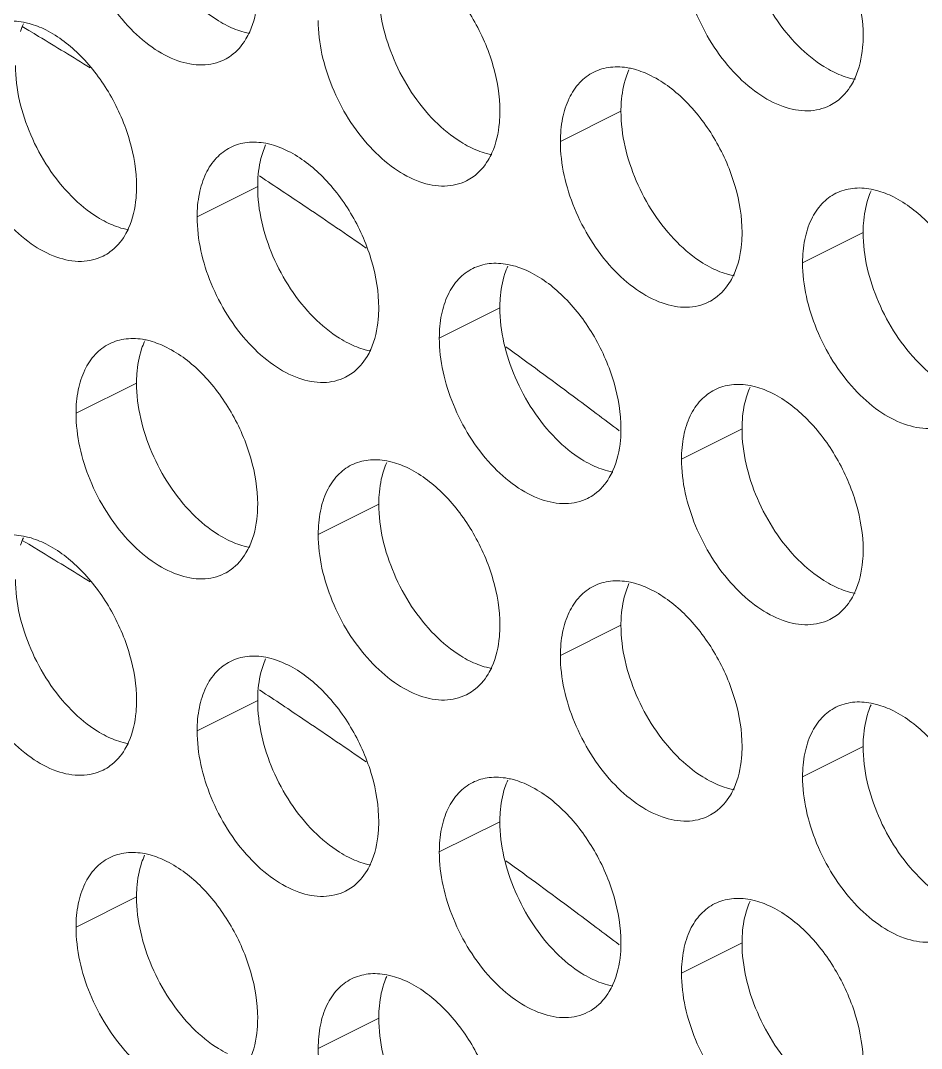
# Model space of a CAD drawing. Header units: millimetres. Extents: x 0 to 2524, y 0 to 1785.
# Drawn here: x 1873.65 to 1882.07, y 850.11 to 859.71 of the extents above; entities that cross this region are included whole.
import ezdxf

# ---------------------------------------------------------------- set-up
doc = ezdxf.new("R2010")
doc.units = ezdxf.units.MM
doc.header["$LTSCALE"] = 0.1
doc.layers.add('标注', color=251, linetype='Continuous', lineweight=9)

msp = doc.modelspace()

# ---------------------------------------------------------------- linework, layer by layer
at = {"layer": '标注'}
for p, q in [((1873.725, 859.6175), (1873.6658, 859.653)), ((1873.7757, 859.587), (1873.725, 859.6175)), ((1873.8179, 859.5615), (1873.7757, 859.587)), ((1879.2587, 858.8614), (1878.693, 858.5785)), ((1875.9134, 858.2366), (1875.8818, 858.2575)), ((1875.8646, 858.1584), (1875.2989, 857.8756)), ((1881.5214, 857.73), (1880.9557, 857.4471)), ((1878.1273, 857.027), (1877.5616, 856.7442)), ((1874.7332, 856.3241), (1874.1675, 856.0413)), ((1880.3901, 855.8957), (1879.8244, 855.6128)), ((1876.9959, 855.1927), (1876.4303, 854.9099)), ((1873.725, 854.8175), (1873.6658, 854.853)), ((1873.7757, 854.787), (1873.725, 854.8175)), ((1873.8179, 854.7615), (1873.7757, 854.787)), ((1879.2587, 854.0614), (1878.693, 853.7785)), ((1875.9134, 853.4366), (1875.8818, 853.4575)), ((1875.8646, 853.3584), (1875.2989, 853.0756)), ((1881.5214, 852.93), (1880.9557, 852.6471)), ((1878.1273, 852.227), (1877.5616, 851.9442)), ((1874.7332, 851.5241), (1874.1675, 851.2413)), ((1880.3901, 851.0957), (1879.8244, 850.8128)), ((1876.9959, 850.3927), (1876.4303, 850.1099))]:
    msp.add_line(p, q, dxfattribs=at)
for centre, radius, start, end in [((1874.3463, 859.3787), 0.734, 155.87957, 161.78032), ((1843.6988, 809.6394), 58.3042, 58.343362, 58.896468), ((1875.3503, 859.7493), 0.4532, 296.52559, 305.90341), ((1880.0032, 858.9503), 0.734, 155.87957, 161.78032), ((1881.0071, 859.3209), 0.4532, 296.52559, 305.90341), ((1876.6091, 858.2473), 0.734, 155.87957, 161.78032), ((1877.613, 858.6179), 0.4532, 296.52559, 305.90341), ((1841.6859, 806.4867), 62.0449, 56.062661, 56.519273), ((1882.2659, 857.8189), 0.734, 155.87957, 161.78032), ((1841.189, 805.749), 62.9344, 55.451334, 56.062285), ((1874.2189, 857.915), 0.4532, 296.52559, 305.90341), ((1878.8718, 857.116), 0.734, 155.87957, 161.78032), ((1879.8757, 857.4865), 0.4532, 296.52559, 305.90341), ((1875.4777, 856.413), 0.734, 155.87957, 161.78032), ((1839.155, 802.8738), 66.4565, 53.363866, 54.035732), ((1876.4816, 856.7836), 0.4532, 296.52559, 305.90341), ((1881.1346, 855.9846), 0.734, 155.87957, 161.78032), ((1838.5643, 802.0784), 67.4472, 52.906702, 53.364386), ((1877.7405, 855.2817), 0.734, 155.87957, 161.78032), ((1878.7444, 855.6522), 0.4532, 296.52559, 305.90341), ((1874.3463, 854.5787), 0.734, 155.87957, 161.78032), ((1843.6988, 804.8394), 58.3042, 58.343362, 58.896468), ((1875.3503, 854.9493), 0.4532, 296.52559, 305.90341), ((1880.0032, 854.1503), 0.734, 155.87957, 161.78032), ((1881.0071, 854.5209), 0.4532, 296.52559, 305.90341), ((1876.6091, 853.4473), 0.734, 155.87957, 161.78032), ((1877.613, 853.8179), 0.4532, 296.52559, 305.90341), ((1841.6859, 801.6867), 62.0449, 56.062661, 56.519273), ((1882.2659, 853.0189), 0.734, 155.87957, 161.78032), ((1841.189, 800.949), 62.9344, 55.451334, 56.062285), ((1874.2189, 853.115), 0.4532, 296.52559, 305.90341), ((1878.8718, 852.316), 0.734, 155.87957, 161.78032), ((1879.8757, 852.6865), 0.4532, 296.52559, 305.90341), ((1875.4777, 851.613), 0.734, 155.87957, 161.78032), ((1839.155, 798.0738), 66.4565, 53.363866, 54.035732), ((1876.4816, 851.9836), 0.4532, 296.52559, 305.90341), ((1881.1346, 851.1846), 0.734, 155.87957, 161.78032), ((1838.5643, 797.2784), 67.4472, 52.906702, 53.364386), ((1877.7405, 850.4817), 0.734, 155.87957, 161.78032), ((1878.7444, 850.8522), 0.4532, 296.52559, 305.90341)]:
    msp.add_arc(centre, radius, start, end, dxfattribs=at)
for points, knots in [([(1880.6729, 861.0278), (1880.7935, 860.9675), (1881.0241, 860.7871), (1881.2903, 860.429), (1881.4714, 860.0103), (1881.5214, 859.7092), (1881.5214, 859.5643)], [0, 0, 0, 0, 0.229676, 0.488215, 0.753207, 1, 1, 1, 1]), ([(1875.5527, 859.3437), (1875.4901, 859.3125), (1875.3401, 859.2785), (1875.1024, 859.3263), (1874.8639, 859.4569), (1874.5561, 859.7345), (1874.2701, 860.1972), (1874.1675, 860.6296), (1874.1675, 860.8413)], [0, 0, 0, 0, 0.090718, 0.191742, 0.308104, 0.439279, 0.725532, 1, 1, 1, 1]), ([(1880.9139, 859.4736), (1880.7523, 859.6364), (1880.5013, 860.0236), (1880.3901, 860.4742), (1880.3901, 860.6957)], [0, 0, 0, 0, 0.508684, 1, 1, 1, 1]), ([(1881.2095, 858.9153), (1881.1469, 858.8841), (1880.997, 858.8501), (1880.7592, 858.8979), (1880.5208, 859.0285), (1880.213, 859.3061), (1879.927, 859.7688), (1879.8244, 860.2012), (1879.8244, 860.4128)], [0, 0, 0, 0, 0.090718, 0.191742, 0.308104, 0.439279, 0.725532, 1, 1, 1, 1]), ([(1877.2788, 860.3249), (1877.3994, 860.2645), (1877.63, 860.0842), (1877.8962, 859.7261), (1878.0773, 859.3074), (1878.1273, 859.0063), (1878.1273, 858.8614)], [0, 0, 0, 0, 0.229676, 0.488215, 0.753207, 1, 1, 1, 1]), ([(1875.8646, 859.9927), (1875.8646, 859.9571), (1875.8589, 859.8249), (1875.8297, 859.6922), (1875.79, 859.6039)], [0, 0, 0, 0, 0.268874, 1, 1, 1, 1]), ([(1877.5198, 858.7707), (1877.3582, 858.9335), (1877.1072, 859.3206), (1876.9959, 859.7712), (1876.9959, 859.9927)], [0, 0, 0, 0, 0.508684, 1, 1, 1, 1]), ([(1875.5817, 859.6606), (1875.5533, 859.6748), (1875.4354, 859.7413), (1875.3299, 859.8286), (1875.257, 859.9021)], [0, 0, 0, 0, 0.235002, 1, 1, 1, 1]), ([(1873.3481, 859.6559), (1873.3964, 859.68), (1873.5064, 859.7118), (1873.6201, 859.705), (1873.677, 859.6941)], [0, 0, 0, 0, 0.482538, 1, 1, 1, 1]), ([(1873.677, 859.6941), (1873.6942, 859.6908), (1873.7658, 859.6742), (1873.8347, 859.6469), (1873.8847, 859.6219)], [0, 0, 0, 0, 0.238696, 1, 1, 1, 1]), ([(1877.8154, 858.2124), (1877.7528, 858.1811), (1877.6029, 858.1472), (1877.3651, 858.1949), (1877.1267, 858.3256), (1876.8189, 858.6031), (1876.5329, 859.0658), (1876.4303, 859.4982), (1876.4303, 859.7099)], [0, 0, 0, 0, 0.090718, 0.191742, 0.308104, 0.439279, 0.725532, 1, 1, 1, 1]), ([(1873.8847, 859.6219), (1874.0053, 859.5616), (1874.2359, 859.3812), (1874.5021, 859.0232), (1874.6832, 858.6044), (1874.7332, 858.3034), (1874.7332, 858.1584)], [0, 0, 0, 0, 0.229676, 0.488215, 0.753207, 1, 1, 1, 1]), ([(1875.7894, 859.5884), (1875.7722, 859.5917), (1875.7006, 859.6083), (1875.6317, 859.6356), (1875.5817, 859.6606)], [0, 0, 0, 0, 0.238696, 1, 1, 1, 1]), ([(1875.79, 859.6039), (1875.7797, 859.581), (1875.7364, 859.497), (1875.6723, 859.4229), (1875.616, 859.3821)], [0, 0, 0, 0, 0.265525, 1, 1, 1, 1]), ([(1881.5214, 859.5643), (1881.5214, 859.5287), (1881.5157, 859.3964), (1881.4865, 859.2638), (1881.4468, 859.1754)], [0, 0, 0, 0, 0.268874, 1, 1, 1, 1]), ([(1881.2386, 859.2322), (1881.2102, 859.2464), (1881.0922, 859.3129), (1880.9867, 859.4002), (1880.9139, 859.4736)], [0, 0, 0, 0, 0.235002, 1, 1, 1, 1]), ([(1874.1256, 858.0678), (1873.9641, 858.2305), (1873.7131, 858.6177), (1873.6018, 859.0683), (1873.6018, 859.2898)], [0, 0, 0, 0, 0.508684, 1, 1, 1, 1]), ([(1878.693, 858.5785), (1878.693, 858.6514), (1878.705, 858.7903), (1878.764, 858.9805), (1878.8634, 859.1327), (1878.956, 859.2031), (1879.0049, 859.2275)], [0, 0, 0, 0, 0.289235, 0.54966, 0.782932, 1, 1, 1, 1]), ([(1879.0049, 859.2275), (1879.0532, 859.2516), (1879.1633, 859.2834), (1879.277, 859.2765), (1879.3338, 859.2657)], [0, 0, 0, 0, 0.482538, 1, 1, 1, 1]), ([(1879.3338, 859.2657), (1879.3511, 859.2624), (1879.4226, 859.2458), (1879.4915, 859.2185), (1879.5415, 859.1935)], [0, 0, 0, 0, 0.238696, 1, 1, 1, 1]), ([(1881.4463, 859.16), (1881.4291, 859.1633), (1881.3575, 859.1799), (1881.2886, 859.2072), (1881.2386, 859.2322)], [0, 0, 0, 0, 0.238696, 1, 1, 1, 1]), ([(1879.2587, 858.8614), (1879.2587, 858.8898), (1879.2624, 858.9972), (1879.2812, 859.1046), (1879.306, 859.1798)], [0, 0, 0, 0, 0.264225, 1, 1, 1, 1]), ([(1879.5415, 859.1935), (1879.6622, 859.1332), (1879.8927, 858.9528), (1880.1589, 858.5947), (1880.34, 858.176), (1880.3901, 857.8749), (1880.3901, 857.73)], [0, 0, 0, 0, 0.229676, 0.488215, 0.753207, 1, 1, 1, 1]), ([(1881.4468, 859.1754), (1881.4365, 859.1525), (1881.3933, 859.0686), (1881.3291, 858.9944), (1881.2729, 858.9537)], [0, 0, 0, 0, 0.265525, 1, 1, 1, 1]), ([(1874.4213, 857.5094), (1874.3587, 857.4782), (1874.2088, 857.4442), (1873.971, 857.492), (1873.7326, 857.6226), (1873.4248, 857.9002), (1873.1388, 858.3629), (1873.0361, 858.7953), (1873.0361, 859.0069)], [0, 0, 0, 0, 0.090718, 0.191742, 0.308104, 0.439279, 0.725532, 1, 1, 1, 1]), ([(1878.1273, 858.8614), (1878.1273, 858.8257), (1878.1216, 858.6935), (1878.0924, 858.5608), (1878.0527, 858.4725)], [0, 0, 0, 0, 0.268874, 1, 1, 1, 1]), ([(1879.7825, 857.6393), (1879.6209, 857.8021), (1879.3699, 858.1893), (1879.2587, 858.6398), (1879.2587, 858.8614)], [0, 0, 0, 0, 0.508684, 1, 1, 1, 1]), ([(1877.8445, 858.5292), (1877.8161, 858.5434), (1877.6981, 858.6099), (1877.5926, 858.6973), (1877.5198, 858.7707)], [0, 0, 0, 0, 0.235002, 1, 1, 1, 1]), ([(1875.6108, 858.5246), (1875.6591, 858.5487), (1875.7692, 858.5804), (1875.8829, 858.5736), (1875.9397, 858.5627)], [0, 0, 0, 0, 0.482538, 1, 1, 1, 1]), ([(1875.9397, 858.5627), (1875.9569, 858.5594), (1876.0285, 858.5428), (1876.0974, 858.5155), (1876.1474, 858.4905)], [0, 0, 0, 0, 0.238696, 1, 1, 1, 1]), ([(1878.0522, 858.4571), (1878.035, 858.4603), (1877.9634, 858.477), (1877.8945, 858.5042), (1877.8445, 858.5292)], [0, 0, 0, 0, 0.238696, 1, 1, 1, 1]), ([(1880.0782, 857.081), (1880.0156, 857.0498), (1879.8656, 857.0158), (1879.6278, 857.0636), (1879.3894, 857.1942), (1879.0816, 857.4718), (1878.7956, 857.9345), (1878.693, 858.3669), (1878.693, 858.5785)], [0, 0, 0, 0, 0.090718, 0.191742, 0.308104, 0.439279, 0.725532, 1, 1, 1, 1]), ([(1875.2989, 857.8756), (1875.2989, 857.9484), (1875.3109, 858.0874), (1875.3699, 858.2775), (1875.4693, 858.4297), (1875.5619, 858.5002), (1875.6108, 858.5246)], [0, 0, 0, 0, 0.289235, 0.54966, 0.782932, 1, 1, 1, 1]), ([(1875.8646, 858.1584), (1875.8646, 858.1868), (1875.8683, 858.2943), (1875.8871, 858.4017), (1875.9119, 858.4768)], [0, 0, 0, 0, 0.264225, 1, 1, 1, 1]), ([(1876.1474, 858.4905), (1876.2681, 858.4302), (1876.4986, 858.2499), (1876.7648, 857.8918), (1876.9459, 857.4731), (1876.9959, 857.172), (1876.9959, 857.027)], [0, 0, 0, 0, 0.229676, 0.488215, 0.753207, 1, 1, 1, 1]), ([(1878.0527, 858.4725), (1878.0424, 858.4496), (1877.9991, 858.3656), (1877.935, 858.2915), (1877.8788, 858.2508)], [0, 0, 0, 0, 0.265525, 1, 1, 1, 1]), ([(1874.7332, 858.1584), (1874.7332, 858.1228), (1874.7275, 857.9905), (1874.6983, 857.8579), (1874.6586, 857.7695)], [0, 0, 0, 0, 0.268874, 1, 1, 1, 1]), ([(1876.3884, 856.9364), (1876.2268, 857.0992), (1875.9758, 857.4863), (1875.8646, 857.9369), (1875.8646, 858.1584)], [0, 0, 0, 0, 0.508684, 1, 1, 1, 1]), ([(1881.2676, 858.0961), (1881.316, 858.1202), (1881.426, 858.152), (1881.5397, 858.1452), (1881.5966, 858.1343)], [0, 0, 0, 0, 0.482538, 1, 1, 1, 1]), ([(1874.4504, 857.8263), (1874.4219, 857.8405), (1874.304, 857.907), (1874.1985, 857.9943), (1874.1256, 858.0678)], [0, 0, 0, 0, 0.235002, 1, 1, 1, 1]), ([(1880.9557, 857.4471), (1880.9557, 857.52), (1880.9678, 857.6589), (1881.0268, 857.8491), (1881.1262, 858.0013), (1881.2187, 858.0717), (1881.2676, 858.0961)], [0, 0, 0, 0, 0.289235, 0.54966, 0.782932, 1, 1, 1, 1]), ([(1881.5214, 857.73), (1881.5214, 857.7584), (1881.5251, 857.8659), (1881.5439, 857.9733), (1881.5688, 858.0484)], [0, 0, 0, 0, 0.264225, 1, 1, 1, 1]), ([(1881.5966, 858.1343), (1881.6138, 858.131), (1881.6854, 858.1144), (1881.7543, 858.0871), (1881.8043, 858.0621)], [0, 0, 0, 0, 0.238696, 1, 1, 1, 1]), ([(1881.8043, 858.0621), (1881.9249, 858.0018), (1882.1555, 857.8214), (1882.4217, 857.4634), (1882.6028, 857.0446), (1882.6528, 856.7436), (1882.6528, 856.5986)], [0, 0, 0, 0, 0.229676, 0.488215, 0.753207, 1, 1, 1, 1]), ([(1876.684, 856.3781), (1876.6214, 856.3468), (1876.4715, 856.3129), (1876.2337, 856.3606), (1875.9953, 856.4913), (1875.6875, 856.7688), (1875.4015, 857.2315), (1875.2989, 857.6639), (1875.2989, 857.8756)], [0, 0, 0, 0, 0.090718, 0.191742, 0.308104, 0.439279, 0.725532, 1, 1, 1, 1]), ([(1874.6581, 857.7541), (1874.6408, 857.7574), (1874.5693, 857.774), (1874.5004, 857.8013), (1874.4504, 857.8263)], [0, 0, 0, 0, 0.238696, 1, 1, 1, 1]), ([(1874.6586, 857.7695), (1874.6483, 857.7467), (1874.605, 857.6627), (1874.5409, 857.5885), (1874.4847, 857.5478)], [0, 0, 0, 0, 0.265525, 1, 1, 1, 1]), ([(1880.3901, 857.73), (1880.3901, 857.6944), (1880.3844, 857.5621), (1880.3551, 857.4295), (1880.3154, 857.3411)], [0, 0, 0, 0, 0.268874, 1, 1, 1, 1]), ([(1882.0452, 856.508), (1881.8837, 856.6707), (1881.6327, 857.0579), (1881.5214, 857.5085), (1881.5214, 857.73)], [0, 0, 0, 0, 0.508684, 1, 1, 1, 1]), ([(1880.1072, 857.3979), (1880.0788, 857.4121), (1879.9609, 857.4786), (1879.8554, 857.5659), (1879.7825, 857.6393)], [0, 0, 0, 0, 0.235002, 1, 1, 1, 1]), ([(1877.5616, 856.7442), (1877.5616, 856.8171), (1877.5736, 856.956), (1877.6327, 857.1462), (1877.732, 857.2984), (1877.8246, 857.3688), (1877.8735, 857.3932)], [0, 0, 0, 0, 0.289235, 0.54966, 0.782932, 1, 1, 1, 1]), ([(1877.8735, 857.3932), (1877.9219, 857.4173), (1878.0319, 857.449), (1878.1456, 857.4422), (1878.2025, 857.4313)], [0, 0, 0, 0, 0.482538, 1, 1, 1, 1]), ([(1878.2025, 857.4313), (1878.2197, 857.4281), (1878.2913, 857.4114), (1878.3602, 857.3842), (1878.4102, 857.3592)], [0, 0, 0, 0, 0.238696, 1, 1, 1, 1]), ([(1880.3149, 857.3257), (1880.2977, 857.329), (1880.2261, 857.3456), (1880.1572, 857.3729), (1880.1072, 857.3979)], [0, 0, 0, 0, 0.238696, 1, 1, 1, 1]), ([(1882.3409, 855.9496), (1882.2783, 855.9184), (1882.1284, 855.8844), (1881.8906, 855.9322), (1881.6522, 856.0628), (1881.3444, 856.3404), (1881.0583, 856.8031), (1880.9557, 857.2355), (1880.9557, 857.4471)], [0, 0, 0, 0, 0.090718, 0.191742, 0.308104, 0.439279, 0.725532, 1, 1, 1, 1]), ([(1878.1273, 857.027), (1878.1273, 857.0555), (1878.131, 857.1629), (1878.1498, 857.2703), (1878.1747, 857.3455)], [0, 0, 0, 0, 0.264225, 1, 1, 1, 1]), ([(1878.4102, 857.3592), (1878.5308, 857.2988), (1878.7613, 857.1185), (1879.0275, 856.7604), (1879.2087, 856.3417), (1879.2587, 856.0406), (1879.2587, 855.8957)], [0, 0, 0, 0, 0.229676, 0.488215, 0.753207, 1, 1, 1, 1]), ([(1880.3154, 857.3411), (1880.3052, 857.3182), (1880.2619, 857.2342), (1880.1978, 857.1601), (1880.1415, 857.1194)], [0, 0, 0, 0, 0.265525, 1, 1, 1, 1]), ([(1876.9959, 857.027), (1876.9959, 856.9914), (1876.9903, 856.8592), (1876.961, 856.7265), (1876.9213, 856.6382)], [0, 0, 0, 0, 0.268874, 1, 1, 1, 1]), ([(1878.6511, 855.805), (1878.4896, 855.9678), (1878.2386, 856.3549), (1878.1273, 856.8055), (1878.1273, 857.027)], [0, 0, 0, 0, 0.508684, 1, 1, 1, 1]), ([(1876.7131, 856.6949), (1876.6847, 856.7091), (1876.5668, 856.7756), (1876.4613, 856.863), (1876.3884, 856.9364)], [0, 0, 0, 0, 0.235002, 1, 1, 1, 1]), ([(1874.4794, 856.6902), (1874.5277, 856.7143), (1874.6378, 856.7461), (1874.7515, 856.7393), (1874.8084, 856.7284)], [0, 0, 0, 0, 0.482538, 1, 1, 1, 1]), ([(1874.8084, 856.7284), (1874.8256, 856.7251), (1874.8971, 856.7085), (1874.966, 856.6812), (1875.016, 856.6562)], [0, 0, 0, 0, 0.238696, 1, 1, 1, 1]), ([(1878.9468, 855.2467), (1878.8842, 855.2155), (1878.7343, 855.1815), (1878.4965, 855.2293), (1878.258, 855.3599), (1877.9503, 855.6374), (1877.6642, 856.1001), (1877.5616, 856.5325), (1877.5616, 856.7442)], [0, 0, 0, 0, 0.090718, 0.191742, 0.308104, 0.439279, 0.725532, 1, 1, 1, 1]), ([(1874.1675, 856.0413), (1874.1675, 856.1141), (1874.1795, 856.253), (1874.2386, 856.4432), (1874.3379, 856.5954), (1874.4305, 856.6658), (1874.4794, 856.6902)], [0, 0, 0, 0, 0.289235, 0.54966, 0.782932, 1, 1, 1, 1]), ([(1874.7332, 856.3241), (1874.7332, 856.3525), (1874.7369, 856.46), (1874.7557, 856.5674), (1874.7805, 856.6425)], [0, 0, 0, 0, 0.264225, 1, 1, 1, 1]), ([(1875.016, 856.6562), (1875.1367, 856.5959), (1875.3672, 856.4155), (1875.6334, 856.0575), (1875.8146, 855.6387), (1875.8646, 855.3377), (1875.8646, 855.1927)], [0, 0, 0, 0, 0.229676, 0.488215, 0.753207, 1, 1, 1, 1]), ([(1876.9208, 856.6227), (1876.9036, 856.626), (1876.832, 856.6426), (1876.7631, 856.6699), (1876.7131, 856.6949)], [0, 0, 0, 0, 0.238696, 1, 1, 1, 1]), ([(1876.9213, 856.6382), (1876.911, 856.6153), (1876.8678, 856.5313), (1876.8036, 856.4572), (1876.7474, 856.4165)], [0, 0, 0, 0, 0.265525, 1, 1, 1, 1]), ([(1882.37, 856.2665), (1882.3415, 856.2807), (1882.2236, 856.3472), (1882.1181, 856.4345), (1882.0452, 856.508)], [0, 0, 0, 0, 0.235002, 1, 1, 1, 1]), ([(1875.257, 855.1021), (1875.0954, 855.2648), (1874.8445, 855.652), (1874.7332, 856.1026), (1874.7332, 856.3241)], [0, 0, 0, 0, 0.508684, 1, 1, 1, 1]), ([(1879.8244, 855.6128), (1879.8244, 855.6857), (1879.8364, 855.8246), (1879.8954, 856.0148), (1879.9948, 856.167), (1880.0874, 856.2374), (1880.1363, 856.2618)], [0, 0, 0, 0, 0.289235, 0.54966, 0.782932, 1, 1, 1, 1]), ([(1880.1363, 856.2618), (1880.1846, 856.2859), (1880.2947, 856.3177), (1880.4083, 856.3109), (1880.4652, 856.3)], [0, 0, 0, 0, 0.482538, 1, 1, 1, 1]), ([(1880.4652, 856.3), (1880.4824, 856.2967), (1880.554, 856.2801), (1880.6229, 856.2528), (1880.6729, 856.2278)], [0, 0, 0, 0, 0.238696, 1, 1, 1, 1]), ([(1880.6729, 856.2278), (1880.7935, 856.1675), (1881.0241, 855.9871), (1881.2903, 855.629), (1881.4714, 855.2103), (1881.5214, 854.9092), (1881.5214, 854.7643)], [0, 0, 0, 0, 0.229676, 0.488215, 0.753207, 1, 1, 1, 1]), ([(1880.3901, 855.8957), (1880.3901, 855.9241), (1880.3938, 856.0315), (1880.4126, 856.139), (1880.4374, 856.2141)], [0, 0, 0, 0, 0.264225, 1, 1, 1, 1]), ([(1875.5527, 854.5437), (1875.4901, 854.5125), (1875.3401, 854.4785), (1875.1024, 854.5263), (1874.8639, 854.6569), (1874.5561, 854.9345), (1874.2701, 855.3972), (1874.1675, 855.8296), (1874.1675, 856.0413)], [0, 0, 0, 0, 0.090718, 0.191742, 0.308104, 0.439279, 0.725532, 1, 1, 1, 1]), ([(1879.2587, 855.8957), (1879.2587, 855.86), (1879.253, 855.7278), (1879.2238, 855.5952), (1879.1841, 855.5068)], [0, 0, 0, 0, 0.268874, 1, 1, 1, 1]), ([(1880.9139, 854.6736), (1880.7523, 854.8364), (1880.5013, 855.2236), (1880.3901, 855.6742), (1880.3901, 855.8957)], [0, 0, 0, 0, 0.508684, 1, 1, 1, 1]), ([(1878.9758, 855.5635), (1878.9474, 855.5778), (1878.8295, 855.6443), (1878.724, 855.7316), (1878.6511, 855.805)], [0, 0, 0, 0, 0.235002, 1, 1, 1, 1]), ([(1876.4303, 854.9099), (1876.4303, 854.9827), (1876.4423, 855.1217), (1876.5013, 855.3118), (1876.6007, 855.4641), (1876.6932, 855.5345), (1876.7422, 855.5589)], [0, 0, 0, 0, 0.289235, 0.54966, 0.782932, 1, 1, 1, 1]), ([(1876.7422, 855.5589), (1876.7905, 855.583), (1876.9006, 855.6147), (1877.0142, 855.6079), (1877.0711, 855.597)], [0, 0, 0, 0, 0.482538, 1, 1, 1, 1]), ([(1877.0711, 855.597), (1877.0883, 855.5937), (1877.1599, 855.5771), (1877.2288, 855.5499), (1877.2788, 855.5249)], [0, 0, 0, 0, 0.238696, 1, 1, 1, 1]), ([(1879.1835, 855.4914), (1879.1663, 855.4947), (1879.0948, 855.5113), (1879.0258, 855.5385), (1878.9758, 855.5635)], [0, 0, 0, 0, 0.238696, 1, 1, 1, 1]), ([(1881.2095, 854.1153), (1881.1469, 854.0841), (1880.997, 854.0501), (1880.7592, 854.0979), (1880.5208, 854.2285), (1880.213, 854.5061), (1879.927, 854.9688), (1879.8244, 855.4012), (1879.8244, 855.6128)], [0, 0, 0, 0, 0.090718, 0.191742, 0.308104, 0.439279, 0.725532, 1, 1, 1, 1]), ([(1876.9959, 855.1927), (1876.9959, 855.2211), (1876.9996, 855.3286), (1877.0184, 855.436), (1877.0433, 855.5111)], [0, 0, 0, 0, 0.264225, 1, 1, 1, 1]), ([(1877.2788, 855.5249), (1877.3994, 855.4645), (1877.63, 855.2842), (1877.8962, 854.9261), (1878.0773, 854.5074), (1878.1273, 854.2063), (1878.1273, 854.0614)], [0, 0, 0, 0, 0.229676, 0.488215, 0.753207, 1, 1, 1, 1]), ([(1879.1841, 855.5068), (1879.1738, 855.4839), (1879.1305, 855.3999), (1879.0664, 855.3258), (1879.0102, 855.2851)], [0, 0, 0, 0, 0.265525, 1, 1, 1, 1]), ([(1875.8646, 855.1927), (1875.8646, 855.1571), (1875.8589, 855.0249), (1875.8297, 854.8922), (1875.79, 854.8039)], [0, 0, 0, 0, 0.268874, 1, 1, 1, 1]), ([(1877.5198, 853.9707), (1877.3582, 854.1335), (1877.1072, 854.5206), (1876.9959, 854.9712), (1876.9959, 855.1927)], [0, 0, 0, 0, 0.508684, 1, 1, 1, 1]), ([(1875.5817, 854.8606), (1875.5533, 854.8748), (1875.4354, 854.9413), (1875.3299, 855.0286), (1875.257, 855.1021)], [0, 0, 0, 0, 0.235002, 1, 1, 1, 1]), ([(1873.3481, 854.8559), (1873.3964, 854.88), (1873.5064, 854.9118), (1873.6201, 854.905), (1873.677, 854.8941)], [0, 0, 0, 0, 0.482538, 1, 1, 1, 1]), ([(1873.677, 854.8941), (1873.6942, 854.8908), (1873.7658, 854.8742), (1873.8347, 854.8469), (1873.8847, 854.8219)], [0, 0, 0, 0, 0.238696, 1, 1, 1, 1]), ([(1877.8154, 853.4124), (1877.7528, 853.3811), (1877.6029, 853.3472), (1877.3651, 853.3949), (1877.1267, 853.5256), (1876.8189, 853.8031), (1876.5329, 854.2658), (1876.4303, 854.6982), (1876.4303, 854.9099)], [0, 0, 0, 0, 0.090718, 0.191742, 0.308104, 0.439279, 0.725532, 1, 1, 1, 1]), ([(1873.8847, 854.8219), (1874.0053, 854.7616), (1874.2359, 854.5812), (1874.5021, 854.2232), (1874.6832, 853.8044), (1874.7332, 853.5034), (1874.7332, 853.3584)], [0, 0, 0, 0, 0.229676, 0.488215, 0.753207, 1, 1, 1, 1]), ([(1875.7894, 854.7884), (1875.7722, 854.7917), (1875.7006, 854.8083), (1875.6317, 854.8356), (1875.5817, 854.8606)], [0, 0, 0, 0, 0.238696, 1, 1, 1, 1]), ([(1875.79, 854.8039), (1875.7797, 854.781), (1875.7364, 854.697), (1875.6723, 854.6229), (1875.616, 854.5821)], [0, 0, 0, 0, 0.265525, 1, 1, 1, 1]), ([(1881.5214, 854.7643), (1881.5214, 854.7287), (1881.5157, 854.5964), (1881.4865, 854.4638), (1881.4468, 854.3754)], [0, 0, 0, 0, 0.268874, 1, 1, 1, 1]), ([(1881.2386, 854.4322), (1881.2102, 854.4464), (1881.0922, 854.5129), (1880.9867, 854.6002), (1880.9139, 854.6736)], [0, 0, 0, 0, 0.235002, 1, 1, 1, 1]), ([(1874.1256, 853.2678), (1873.9641, 853.4305), (1873.7131, 853.8177), (1873.6018, 854.2683), (1873.6018, 854.4898)], [0, 0, 0, 0, 0.508684, 1, 1, 1, 1]), ([(1878.693, 853.7785), (1878.693, 853.8514), (1878.705, 853.9903), (1878.764, 854.1805), (1878.8634, 854.3327), (1878.956, 854.4031), (1879.0049, 854.4275)], [0, 0, 0, 0, 0.289235, 0.54966, 0.782932, 1, 1, 1, 1]), ([(1879.0049, 854.4275), (1879.0532, 854.4516), (1879.1633, 854.4834), (1879.277, 854.4765), (1879.3338, 854.4657)], [0, 0, 0, 0, 0.482538, 1, 1, 1, 1]), ([(1879.3338, 854.4657), (1879.3511, 854.4624), (1879.4226, 854.4458), (1879.4915, 854.4185), (1879.5415, 854.3935)], [0, 0, 0, 0, 0.238696, 1, 1, 1, 1]), ([(1881.4463, 854.36), (1881.4291, 854.3633), (1881.3575, 854.3799), (1881.2886, 854.4072), (1881.2386, 854.4322)], [0, 0, 0, 0, 0.238696, 1, 1, 1, 1]), ([(1879.2587, 854.0614), (1879.2587, 854.0898), (1879.2624, 854.1972), (1879.2812, 854.3046), (1879.306, 854.3798)], [0, 0, 0, 0, 0.264225, 1, 1, 1, 1]), ([(1879.5415, 854.3935), (1879.6622, 854.3332), (1879.8927, 854.1528), (1880.1589, 853.7947), (1880.34, 853.376), (1880.3901, 853.0749), (1880.3901, 852.93)], [0, 0, 0, 0, 0.229676, 0.488215, 0.753207, 1, 1, 1, 1]), ([(1881.4468, 854.3754), (1881.4365, 854.3525), (1881.3933, 854.2686), (1881.3291, 854.1944), (1881.2729, 854.1537)], [0, 0, 0, 0, 0.265525, 1, 1, 1, 1]), ([(1874.4213, 852.7094), (1874.3587, 852.6782), (1874.2088, 852.6442), (1873.971, 852.692), (1873.7326, 852.8226), (1873.4248, 853.1002), (1873.1388, 853.5629), (1873.0361, 853.9953), (1873.0361, 854.2069)], [0, 0, 0, 0, 0.090718, 0.191742, 0.308104, 0.439279, 0.725532, 1, 1, 1, 1]), ([(1878.1273, 854.0614), (1878.1273, 854.0257), (1878.1216, 853.8935), (1878.0924, 853.7608), (1878.0527, 853.6725)], [0, 0, 0, 0, 0.268874, 1, 1, 1, 1]), ([(1879.7825, 852.8393), (1879.6209, 853.0021), (1879.3699, 853.3893), (1879.2587, 853.8398), (1879.2587, 854.0614)], [0, 0, 0, 0, 0.508684, 1, 1, 1, 1]), ([(1877.8445, 853.7292), (1877.8161, 853.7434), (1877.6981, 853.8099), (1877.5926, 853.8973), (1877.5198, 853.9707)], [0, 0, 0, 0, 0.235002, 1, 1, 1, 1]), ([(1875.6108, 853.7246), (1875.6591, 853.7487), (1875.7692, 853.7804), (1875.8829, 853.7736), (1875.9397, 853.7627)], [0, 0, 0, 0, 0.482538, 1, 1, 1, 1]), ([(1875.9397, 853.7627), (1875.9569, 853.7594), (1876.0285, 853.7428), (1876.0974, 853.7155), (1876.1474, 853.6905)], [0, 0, 0, 0, 0.238696, 1, 1, 1, 1]), ([(1878.0522, 853.6571), (1878.035, 853.6603), (1877.9634, 853.677), (1877.8945, 853.7042), (1877.8445, 853.7292)], [0, 0, 0, 0, 0.238696, 1, 1, 1, 1]), ([(1880.0782, 852.281), (1880.0156, 852.2498), (1879.8656, 852.2158), (1879.6278, 852.2636), (1879.3894, 852.3942), (1879.0816, 852.6718), (1878.7956, 853.1345), (1878.693, 853.5669), (1878.693, 853.7785)], [0, 0, 0, 0, 0.090718, 0.191742, 0.308104, 0.439279, 0.725532, 1, 1, 1, 1]), ([(1875.2989, 853.0756), (1875.2989, 853.1484), (1875.3109, 853.2874), (1875.3699, 853.4775), (1875.4693, 853.6297), (1875.5619, 853.7002), (1875.6108, 853.7246)], [0, 0, 0, 0, 0.289235, 0.54966, 0.782932, 1, 1, 1, 1]), ([(1875.8646, 853.3584), (1875.8646, 853.3868), (1875.8683, 853.4943), (1875.8871, 853.6017), (1875.9119, 853.6768)], [0, 0, 0, 0, 0.264225, 1, 1, 1, 1]), ([(1876.1474, 853.6905), (1876.2681, 853.6302), (1876.4986, 853.4499), (1876.7648, 853.0918), (1876.9459, 852.6731), (1876.9959, 852.372), (1876.9959, 852.227)], [0, 0, 0, 0, 0.229676, 0.488215, 0.753207, 1, 1, 1, 1]), ([(1878.0527, 853.6725), (1878.0424, 853.6496), (1877.9991, 853.5656), (1877.935, 853.4915), (1877.8788, 853.4508)], [0, 0, 0, 0, 0.265525, 1, 1, 1, 1]), ([(1874.7332, 853.3584), (1874.7332, 853.3228), (1874.7275, 853.1905), (1874.6983, 853.0579), (1874.6586, 852.9695)], [0, 0, 0, 0, 0.268874, 1, 1, 1, 1]), ([(1876.3884, 852.1364), (1876.2268, 852.2992), (1875.9758, 852.6863), (1875.8646, 853.1369), (1875.8646, 853.3584)], [0, 0, 0, 0, 0.508684, 1, 1, 1, 1]), ([(1881.2676, 853.2961), (1881.316, 853.3202), (1881.426, 853.352), (1881.5397, 853.3452), (1881.5966, 853.3343)], [0, 0, 0, 0, 0.482538, 1, 1, 1, 1]), ([(1874.4504, 853.0263), (1874.4219, 853.0405), (1874.304, 853.107), (1874.1985, 853.1943), (1874.1256, 853.2678)], [0, 0, 0, 0, 0.235002, 1, 1, 1, 1]), ([(1880.9557, 852.6471), (1880.9557, 852.72), (1880.9678, 852.8589), (1881.0268, 853.0491), (1881.1262, 853.2013), (1881.2187, 853.2717), (1881.2676, 853.2961)], [0, 0, 0, 0, 0.289235, 0.54966, 0.782932, 1, 1, 1, 1]), ([(1881.5214, 852.93), (1881.5214, 852.9584), (1881.5251, 853.0659), (1881.5439, 853.1733), (1881.5688, 853.2484)], [0, 0, 0, 0, 0.264225, 1, 1, 1, 1]), ([(1881.5966, 853.3343), (1881.6138, 853.331), (1881.6854, 853.3144), (1881.7543, 853.2871), (1881.8043, 853.2621)], [0, 0, 0, 0, 0.238696, 1, 1, 1, 1]), ([(1881.8043, 853.2621), (1881.9249, 853.2018), (1882.1555, 853.0214), (1882.4217, 852.6634), (1882.6028, 852.2446), (1882.6528, 851.9436), (1882.6528, 851.7986)], [0, 0, 0, 0, 0.229676, 0.488215, 0.753207, 1, 1, 1, 1]), ([(1876.684, 851.5781), (1876.6214, 851.5468), (1876.4715, 851.5129), (1876.2337, 851.5606), (1875.9953, 851.6913), (1875.6875, 851.9688), (1875.4015, 852.4315), (1875.2989, 852.8639), (1875.2989, 853.0756)], [0, 0, 0, 0, 0.090718, 0.191742, 0.308104, 0.439279, 0.725532, 1, 1, 1, 1]), ([(1874.6581, 852.9541), (1874.6408, 852.9574), (1874.5693, 852.974), (1874.5004, 853.0013), (1874.4504, 853.0263)], [0, 0, 0, 0, 0.238696, 1, 1, 1, 1]), ([(1874.6586, 852.9695), (1874.6483, 852.9467), (1874.605, 852.8627), (1874.5409, 852.7885), (1874.4847, 852.7478)], [0, 0, 0, 0, 0.265525, 1, 1, 1, 1]), ([(1880.3901, 852.93), (1880.3901, 852.8944), (1880.3844, 852.7621), (1880.3551, 852.6295), (1880.3154, 852.5411)], [0, 0, 0, 0, 0.268874, 1, 1, 1, 1]), ([(1882.0452, 851.708), (1881.8837, 851.8707), (1881.6327, 852.2579), (1881.5214, 852.7085), (1881.5214, 852.93)], [0, 0, 0, 0, 0.508684, 1, 1, 1, 1]), ([(1880.1072, 852.5979), (1880.0788, 852.6121), (1879.9609, 852.6786), (1879.8554, 852.7659), (1879.7825, 852.8393)], [0, 0, 0, 0, 0.235002, 1, 1, 1, 1]), ([(1877.5616, 851.9442), (1877.5616, 852.0171), (1877.5736, 852.156), (1877.6327, 852.3462), (1877.732, 852.4984), (1877.8246, 852.5688), (1877.8735, 852.5932)], [0, 0, 0, 0, 0.289235, 0.54966, 0.782932, 1, 1, 1, 1]), ([(1877.8735, 852.5932), (1877.9219, 852.6173), (1878.0319, 852.649), (1878.1456, 852.6422), (1878.2025, 852.6313)], [0, 0, 0, 0, 0.482538, 1, 1, 1, 1]), ([(1878.2025, 852.6313), (1878.2197, 852.6281), (1878.2913, 852.6114), (1878.3602, 852.5842), (1878.4102, 852.5592)], [0, 0, 0, 0, 0.238696, 1, 1, 1, 1]), ([(1880.3149, 852.5257), (1880.2977, 852.529), (1880.2261, 852.5456), (1880.1572, 852.5729), (1880.1072, 852.5979)], [0, 0, 0, 0, 0.238696, 1, 1, 1, 1]), ([(1882.3409, 851.1496), (1882.2783, 851.1184), (1882.1284, 851.0844), (1881.8906, 851.1322), (1881.6522, 851.2628), (1881.3444, 851.5404), (1881.0583, 852.0031), (1880.9557, 852.4355), (1880.9557, 852.6471)], [0, 0, 0, 0, 0.090718, 0.191742, 0.308104, 0.439279, 0.725532, 1, 1, 1, 1]), ([(1878.1273, 852.227), (1878.1273, 852.2555), (1878.131, 852.3629), (1878.1498, 852.4703), (1878.1747, 852.5455)], [0, 0, 0, 0, 0.264225, 1, 1, 1, 1]), ([(1878.4102, 852.5592), (1878.5308, 852.4988), (1878.7613, 852.3185), (1879.0275, 851.9604), (1879.2087, 851.5417), (1879.2587, 851.2406), (1879.2587, 851.0957)], [0, 0, 0, 0, 0.229676, 0.488215, 0.753207, 1, 1, 1, 1]), ([(1880.3154, 852.5411), (1880.3052, 852.5182), (1880.2619, 852.4342), (1880.1978, 852.3601), (1880.1415, 852.3194)], [0, 0, 0, 0, 0.265525, 1, 1, 1, 1]), ([(1876.9959, 852.227), (1876.9959, 852.1914), (1876.9903, 852.0592), (1876.961, 851.9265), (1876.9213, 851.8382)], [0, 0, 0, 0, 0.268874, 1, 1, 1, 1]), ([(1878.6511, 851.005), (1878.4896, 851.1678), (1878.2386, 851.5549), (1878.1273, 852.0055), (1878.1273, 852.227)], [0, 0, 0, 0, 0.508684, 1, 1, 1, 1]), ([(1876.7131, 851.8949), (1876.6847, 851.9091), (1876.5668, 851.9756), (1876.4613, 852.063), (1876.3884, 852.1364)], [0, 0, 0, 0, 0.235002, 1, 1, 1, 1]), ([(1874.4794, 851.8902), (1874.5277, 851.9143), (1874.6378, 851.9461), (1874.7515, 851.9393), (1874.8084, 851.9284)], [0, 0, 0, 0, 0.482538, 1, 1, 1, 1]), ([(1874.8084, 851.9284), (1874.8256, 851.9251), (1874.8971, 851.9085), (1874.966, 851.8812), (1875.016, 851.8562)], [0, 0, 0, 0, 0.238696, 1, 1, 1, 1]), ([(1878.9468, 850.4467), (1878.8842, 850.4155), (1878.7343, 850.3815), (1878.4965, 850.4293), (1878.258, 850.5599), (1877.9503, 850.8374), (1877.6642, 851.3001), (1877.5616, 851.7325), (1877.5616, 851.9442)], [0, 0, 0, 0, 0.090718, 0.191742, 0.308104, 0.439279, 0.725532, 1, 1, 1, 1]), ([(1874.1675, 851.2413), (1874.1675, 851.3141), (1874.1795, 851.453), (1874.2386, 851.6432), (1874.3379, 851.7954), (1874.4305, 851.8658), (1874.4794, 851.8902)], [0, 0, 0, 0, 0.289235, 0.54966, 0.782932, 1, 1, 1, 1]), ([(1874.7332, 851.5241), (1874.7332, 851.5525), (1874.7369, 851.66), (1874.7557, 851.7674), (1874.7805, 851.8425)], [0, 0, 0, 0, 0.264225, 1, 1, 1, 1]), ([(1875.016, 851.8562), (1875.1367, 851.7959), (1875.3672, 851.6155), (1875.6334, 851.2575), (1875.8146, 850.8387), (1875.8646, 850.5377), (1875.8646, 850.3927)], [0, 0, 0, 0, 0.229676, 0.488215, 0.753207, 1, 1, 1, 1]), ([(1876.9208, 851.8227), (1876.9036, 851.826), (1876.832, 851.8426), (1876.7631, 851.8699), (1876.7131, 851.8949)], [0, 0, 0, 0, 0.238696, 1, 1, 1, 1]), ([(1876.9213, 851.8382), (1876.911, 851.8153), (1876.8678, 851.7313), (1876.8036, 851.6572), (1876.7474, 851.6165)], [0, 0, 0, 0, 0.265525, 1, 1, 1, 1]), ([(1882.37, 851.4665), (1882.3415, 851.4807), (1882.2236, 851.5472), (1882.1181, 851.6345), (1882.0452, 851.708)], [0, 0, 0, 0, 0.235002, 1, 1, 1, 1]), ([(1875.257, 850.3021), (1875.0954, 850.4648), (1874.8445, 850.852), (1874.7332, 851.3026), (1874.7332, 851.5241)], [0, 0, 0, 0, 0.508684, 1, 1, 1, 1]), ([(1879.8244, 850.8128), (1879.8244, 850.8857), (1879.8364, 851.0246), (1879.8954, 851.2148), (1879.9948, 851.367), (1880.0874, 851.4374), (1880.1363, 851.4618)], [0, 0, 0, 0, 0.289235, 0.54966, 0.782932, 1, 1, 1, 1]), ([(1880.1363, 851.4618), (1880.1846, 851.4859), (1880.2947, 851.5177), (1880.4083, 851.5109), (1880.4652, 851.5)], [0, 0, 0, 0, 0.482538, 1, 1, 1, 1]), ([(1880.4652, 851.5), (1880.4824, 851.4967), (1880.554, 851.4801), (1880.6229, 851.4528), (1880.6729, 851.4278)], [0, 0, 0, 0, 0.238696, 1, 1, 1, 1]), ([(1880.6729, 851.4278), (1880.7935, 851.3675), (1881.0241, 851.1871), (1881.2903, 850.829), (1881.4714, 850.4103), (1881.5214, 850.1092), (1881.5214, 849.9643)], [0, 0, 0, 0, 0.229676, 0.488215, 0.753207, 1, 1, 1, 1]), ([(1880.3901, 851.0957), (1880.3901, 851.1241), (1880.3938, 851.2315), (1880.4126, 851.339), (1880.4374, 851.4141)], [0, 0, 0, 0, 0.264225, 1, 1, 1, 1]), ([(1875.5527, 849.7437), (1875.4901, 849.7125), (1875.3401, 849.6785), (1875.1024, 849.7263), (1874.8639, 849.8569), (1874.5561, 850.1345), (1874.2701, 850.5972), (1874.1675, 851.0296), (1874.1675, 851.2413)], [0, 0, 0, 0, 0.090718, 0.191742, 0.308104, 0.439279, 0.725532, 1, 1, 1, 1]), ([(1879.2587, 851.0957), (1879.2587, 851.06), (1879.253, 850.9278), (1879.2238, 850.7952), (1879.1841, 850.7068)], [0, 0, 0, 0, 0.268874, 1, 1, 1, 1]), ([(1880.9139, 849.8736), (1880.7523, 850.0364), (1880.5013, 850.4236), (1880.3901, 850.8742), (1880.3901, 851.0957)], [0, 0, 0, 0, 0.508684, 1, 1, 1, 1]), ([(1878.9758, 850.7635), (1878.9474, 850.7778), (1878.8295, 850.8443), (1878.724, 850.9316), (1878.6511, 851.005)], [0, 0, 0, 0, 0.235002, 1, 1, 1, 1]), ([(1876.4303, 850.1099), (1876.4303, 850.1827), (1876.4423, 850.3217), (1876.5013, 850.5118), (1876.6007, 850.6641), (1876.6932, 850.7345), (1876.7422, 850.7589)], [0, 0, 0, 0, 0.289235, 0.54966, 0.782932, 1, 1, 1, 1]), ([(1876.7422, 850.7589), (1876.7905, 850.783), (1876.9006, 850.8147), (1877.0142, 850.8079), (1877.0711, 850.797)], [0, 0, 0, 0, 0.482538, 1, 1, 1, 1]), ([(1877.0711, 850.797), (1877.0883, 850.7937), (1877.1599, 850.7771), (1877.2288, 850.7499), (1877.2788, 850.7249)], [0, 0, 0, 0, 0.238696, 1, 1, 1, 1]), ([(1879.1835, 850.6914), (1879.1663, 850.6947), (1879.0948, 850.7113), (1879.0258, 850.7385), (1878.9758, 850.7635)], [0, 0, 0, 0, 0.238696, 1, 1, 1, 1]), ([(1881.2095, 849.3153), (1881.1469, 849.2841), (1880.997, 849.2501), (1880.7592, 849.2979), (1880.5208, 849.4285), (1880.213, 849.7061), (1879.927, 850.1688), (1879.8244, 850.6012), (1879.8244, 850.8128)], [0, 0, 0, 0, 0.090718, 0.191742, 0.308104, 0.439279, 0.725532, 1, 1, 1, 1]), ([(1876.9959, 850.3927), (1876.9959, 850.4211), (1876.9996, 850.5286), (1877.0184, 850.636), (1877.0433, 850.7111)], [0, 0, 0, 0, 0.264225, 1, 1, 1, 1]), ([(1877.2788, 850.7249), (1877.3994, 850.6645), (1877.63, 850.4842), (1877.8962, 850.1261), (1878.0773, 849.7074), (1878.1273, 849.4063), (1878.1273, 849.2614)], [0, 0, 0, 0, 0.229676, 0.488215, 0.753207, 1, 1, 1, 1]), ([(1879.1841, 850.7068), (1879.1738, 850.6839), (1879.1305, 850.5999), (1879.0664, 850.5258), (1879.0102, 850.4851)], [0, 0, 0, 0, 0.265525, 1, 1, 1, 1]), ([(1875.8646, 850.3927), (1875.8646, 850.3571), (1875.8589, 850.2249), (1875.8297, 850.0922), (1875.79, 850.0039)], [0, 0, 0, 0, 0.268874, 1, 1, 1, 1]), ([(1877.5198, 849.1707), (1877.3582, 849.3335), (1877.1072, 849.7206), (1876.9959, 850.1712), (1876.9959, 850.3927)], [0, 0, 0, 0, 0.508684, 1, 1, 1, 1]), ([(1875.5817, 850.0606), (1875.5533, 850.0748), (1875.4354, 850.1413), (1875.3299, 850.2286), (1875.257, 850.3021)], [0, 0, 0, 0, 0.235002, 1, 1, 1, 1]), ([(1877.8154, 848.6124), (1877.7528, 848.5811), (1877.6029, 848.5472), (1877.3651, 848.5949), (1877.1267, 848.7256), (1876.8189, 849.0031), (1876.5329, 849.4658), (1876.4303, 849.8982), (1876.4303, 850.1099)], [0, 0, 0, 0, 0.090718, 0.191742, 0.308104, 0.439279, 0.725532, 1, 1, 1, 1])]:
    msp.add_open_spline(points, degree=3, knots=knots, dxfattribs=at)

doc.saveas('drawing.dxf')
